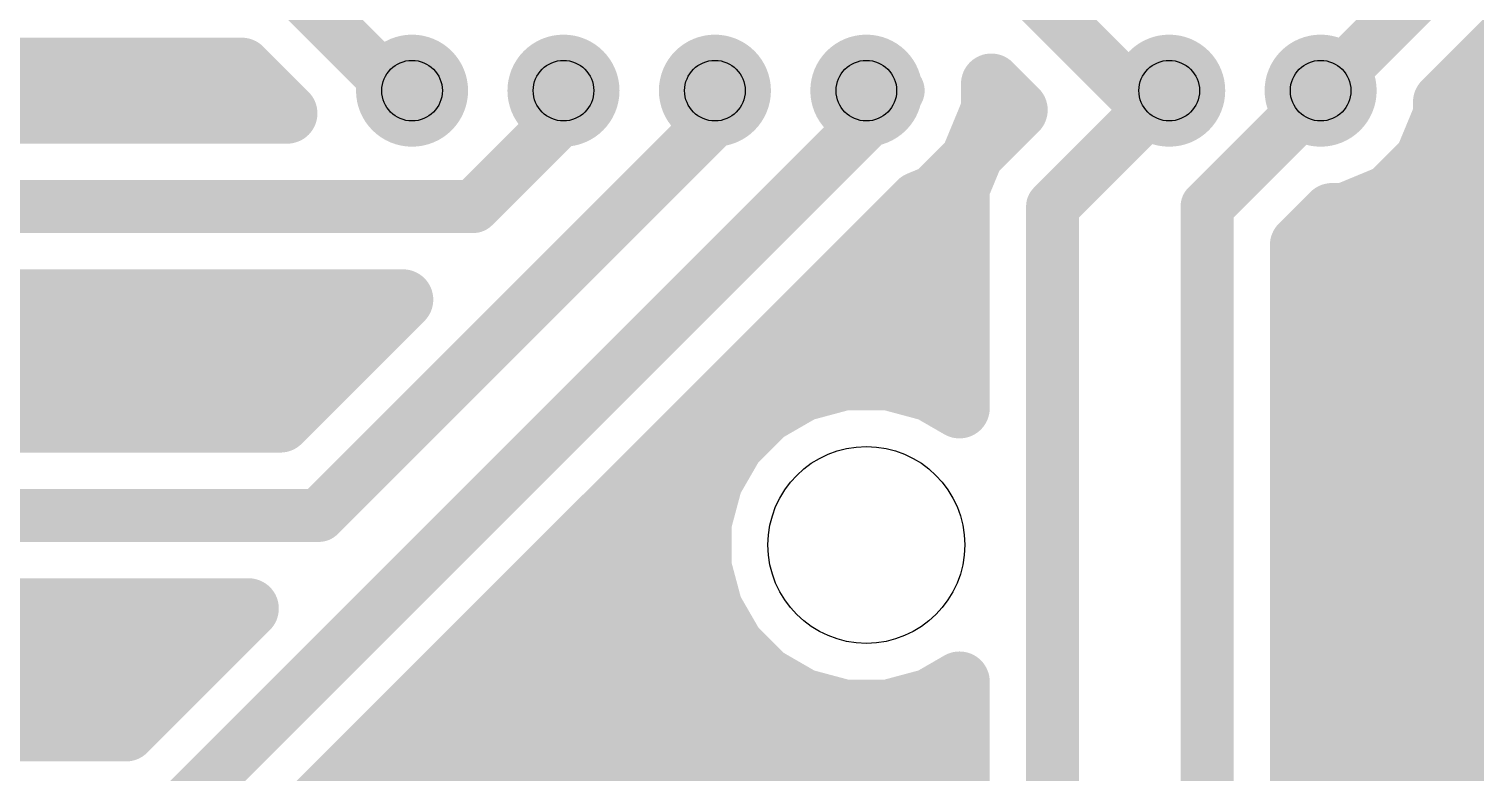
# Model space of a CAD drawing. Extents: x 0 to 108, y 0 to 85.
# Drawn here: x 12.62 to 36.88, y 53.34 to 65.81 of the extents above; entities that cross this region are included whole.
import ezdxf

# ---------------------------------------------------------------- set-up
doc = ezdxf.new("R2010")
doc.units = 0
for name, color, linetype in [('16', 174, 'CONTINUOUS'), ('17', 94, 'CONTINUOUS'), ('20', 178, 'CONTINUOUS'), ('44', 250, 'CONTINUOUS')]:
    doc.layers.add(name, color=color, linetype=linetype)

# ---------------------------------------------------------------- blocks, each defined once
blk = doc.blocks.new('ROUNDP')
at = {"const_width": 0.5}
blk.add_lwpolyline([(0, -0.25, 1), (0, 0.25, 1), (0, -0.25)], format="xyb", dxfattribs=at)

msp = doc.modelspace()

# ---------------------------------------------------------------- linework, layer by layer
at = {"layer": '16'}
for points, const_width in [([(31.0896, 64.77), (23.3172, 72.5424)], 0.889), ([(18.7833, 64.77), (16.8402, 66.7131)], 0.889), ([(34.3281, 64.77), (36.2712, 66.7131)], 0.889), ([(36.3474, 64.5802), (37.5955, 65.8282)], 1.016), ([(1.1176, 65.024), (16.3202, 65.024)], 1.016), ([(5.3461, 65.151), (16.1932, 65.151)], 1.016), ([(16.1932, 65.151), (16.9552, 64.389)], 1.016), ([(36.7912, 65.024), (42.3926, 65.024)], 1.016), ([(28.7655, 64.4593), (28.7655, 64.885)], 1.016), ([(28.7655, 64.885), (29.2043, 64.4461)], 1.016), ([(27.2034, 64.77), (14.8971, 52.4637)], 0.889), ([(24.6126, 64.77), (17.4879, 57.6453)], 0.889), ([(18.7833, 64.77), (19.05, 64.77)], 0.889), ([(22.0218, 64.77), (20.0787, 62.8269)], 0.889), ([(22.0218, 64.77), (21.59, 64.77)], 0.889), ([(24.6126, 64.77), (24.13, 64.77)], 0.889), ([(27.2034, 64.77), (26.67, 64.77)], 0.889), ([(31.7373, 64.77), (29.7942, 62.8269)], 0.889), ([(31.7373, 64.77), (31.0896, 64.77)], 0.889), ([(31.7373, 64.77), (31.75, 64.77)], 0.889), ([(34.3281, 64.77), (32.385, 62.8269)], 0.889), ([(34.3281, 64.77), (34.29, 64.77)], 0.889), ([(47.2821, 64.77), (34.3281, 51.816)], 0.889), ([(36.3474, 64.3608), (36.3474, 64.5802)], 1.016), ([(16.9552, 64.389), (5.3054, 64.389)], 1.016), ([(28.4142, 63.6046), (28.7274, 64.3608)], 1.016), ([(29.2043, 64.4461), (28.4699, 63.7118)], 1.016), ([(28.7274, 64.3673), (28.7655, 64.4593)], 1.016), ([(28.7274, 64.3608), (28.7274, 64.3673)], 1.016), ([(36.0342, 63.6046), (36.3474, 64.3608)], 1.016), ([(28.5813, 64.008), (28.7662, 64.008)], 1.016), ([(36.2013, 64.008), (42.5387, 64.008)], 1.016), ([(27.8354, 63.0258), (28.4142, 63.6046)], 1.016), ([(28.4699, 63.7118), (28.2321, 63.1376)], 1.016), ([(35.4554, 63.0258), (36.0342, 63.6046)], 1.016), ([(28.2321, 63.1376), (28.2321, 59.445)], 1.016), ([(15.782, 51.1394), (27.5502, 62.9077)], 1.016), ([(27.5502, 62.9077), (27.8354, 63.0258)], 1.016), ([(27.7538, 62.992), (28.2321, 62.992)], 1.016), ([(34.6992, 62.7126), (35.4554, 63.0258)], 1.016), ([(35.3738, 62.992), (43.3662, 62.992)], 1.016), ([(20.0787, 62.8269), (5.1816, 62.8269)], 0.889), ([(29.7942, 62.8269), (29.7942, 24.6126)], 0.889), ([(32.385, 62.8269), (32.385, 49.8729)], 0.889), ([(33.9471, 62.1799), (34.4798, 62.7126)], 1.016), ([(34.4798, 62.7126), (34.6992, 62.7126)], 1.016), ([(33.9471, 49.953), (33.9471, 62.1799)], 1.016), ([(26.6185, 61.976), (28.2321, 61.976)], 1.016), ([(33.9471, 61.976), (48.206, 61.976)], 1.016), ([(7.95, 61.2648), (18.8983, 61.2648)], 1.016), ([(18.8983, 61.2648), (16.8409, 59.2074)], 1.016), ([(7.7712, 60.96), (18.5935, 60.96)], 1.016), ([(25.6025, 60.96), (28.2321, 60.96)], 1.016), ([(33.9471, 60.96), (48.0314, 60.96)], 1.016), ([(1.1176, 59.944), (17.5775, 59.944)], 1.016), ([(24.5865, 59.944), (28.2321, 59.944)], 1.016), ([(26.3055, 59.9186), (25.6014, 59.7299)], 1.016), ([(27.0345, 59.9186), (26.3055, 59.9186)], 1.016), ([(27.7386, 59.7299), (27.0345, 59.9186)], 1.016), ([(33.9471, 59.944), (48.206, 59.944)], 1.016), ([(25.6014, 59.7299), (24.97, 59.3654)], 1.016), ([(28.2321, 59.445), (27.7386, 59.7299)], 1.016), ([(16.8409, 59.2074), (5.3538, 59.2074)], 1.016), ([(24.97, 59.3654), (24.4546, 58.85)], 1.016), ([(23.5705, 58.928), (24.5326, 58.928)], 1.016), ([(33.9471, 58.928), (48.9166, 58.928)], 1.016), ([(24.4546, 58.85), (24.0901, 58.2186)], 1.016), ([(24.0901, 58.2186), (23.9014, 57.5145)], 1.016), ([(22.5545, 57.912), (24.0079, 57.912)], 1.016), ([(33.9471, 57.912), (49.2259, 57.912)], 1.016), ([(17.4879, 57.6453), (5.1816, 57.6453)], 0.889), ([(23.9014, 57.5145), (23.9014, 56.7855)], 1.016), ([(21.5385, 56.896), (23.9014, 56.896)], 1.016), ([(23.9014, 56.7855), (24.0901, 56.0814)], 1.016), ([(33.9471, 56.896), (48.2099, 56.896)], 1.016), ([(7.8748, 56.0832), (16.3075, 56.0832)], 1.016), ([(16.3075, 56.0832), (14.2501, 54.0258)], 1.016), ([(24.0901, 56.0814), (24.4546, 55.45)], 1.016), ([(7.6912, 55.88), (16.1043, 55.88)], 1.016), ([(20.5225, 55.88), (24.2063, 55.88)], 1.016), ([(33.9471, 55.88), (47.1992, 55.88)], 1.016), ([(24.4546, 55.45), (24.97, 54.9346)], 1.016), ([(1.1176, 54.864), (15.0883, 54.864)], 1.016), ([(19.5065, 54.864), (25.0923, 54.864)], 1.016), ([(24.97, 54.9346), (25.6014, 54.5701)], 1.016), ([(27.7386, 54.5701), (28.2321, 54.855)], 1.016), ([(28.2321, 54.855), (28.2321, 25.9519)], 1.016), ([(33.9471, 54.864), (46.2031, 54.864)], 1.016), ([(25.6014, 54.5701), (26.3055, 54.3814)], 1.016), ([(27.0345, 54.3814), (27.7386, 54.5701)], 1.016), ([(26.3055, 54.3814), (27.0345, 54.3814)], 1.016), ([(14.2501, 54.0258), (6.9825, 54.0258)], 1.016), ([(18.4905, 53.848), (28.2321, 53.848)], 1.016), ([(33.9471, 53.848), (45.2071, 53.848)], 1.016), ([(17.4745, 52.832), (28.2321, 52.832)], 1.016), ([(33.9471, 52.832), (44.4962, 52.832)], 1.016)]:
    msp.add_lwpolyline(points, dxfattribs=dict(at, const_width=const_width))
for points, const_width in [([(16.3728, 65.3306, 1), (16.0136, 64.9714)], 0.508), ([(16.1932, 64.897, 1), (16.1932, 65.405)], 0.508), ([(16.3202, 64.77, 1), (16.3202, 65.278)], 0.508), ([(36.7912, 65.278, 1), (36.7912, 64.77)], 0.508), ([(29.0195, 64.885, 1), (28.5115, 64.885)], 0.508), ([(28.9451, 65.0646, 1), (28.5859, 64.7054)], 0.508), ([(18.7833, 64.9922, 1), (18.7833, 64.5477)], 0.4445), ([(18.6261, 64.6128, 1), (18.9405, 64.9272)], 0.4445), ([(19.05, 64.5477, 1), (19.05, 64.9922)], 0.4445), ([(21.59, 64.9922, 1), (21.59, 64.5477)], 0.4445), ([(22.179, 64.6128, 1), (21.8646, 64.9272)], 0.4445), ([(22.0218, 64.5477, 1), (22.0218, 64.9922)], 0.4445), ([(24.13, 64.9922, 1), (24.13, 64.5477)], 0.4445), ([(24.7698, 64.6128, 1), (24.4554, 64.9272)], 0.4445), ([(24.6126, 64.5477, 1), (24.6126, 64.9922)], 0.4445), ([(26.67, 64.9922, 1), (26.67, 64.5477)], 0.4445), ([(27.3606, 64.6128, 1), (27.0462, 64.9272)], 0.4445), ([(27.2034, 64.5477, 1), (27.2034, 64.9922)], 0.4445), ([(31.0896, 64.9922, 1), (31.0896, 64.5477)], 0.4445), ([(30.9324, 64.6128, 1), (31.2468, 64.9272)], 0.4445), ([(31.7373, 64.9922, 1), (31.7373, 64.5477)], 0.4445), ([(31.8945, 64.6128, 1), (31.5801, 64.9272)], 0.4445), ([(31.7373, 64.5477, 1), (31.7373, 64.9922)], 0.4445), ([(31.75, 64.5477, 1), (31.75, 64.9922)], 0.4445), ([(34.29, 64.9922, 1), (34.29, 64.5477)], 0.4445), ([(34.1709, 64.9272, 1), (34.4853, 64.6128)], 0.4445), ([(34.4853, 64.6128, 1), (34.1709, 64.9272)], 0.4445), ([(34.3281, 64.5477, 1), (34.3281, 64.9922)], 0.4445), ([(36.6014, 64.5802, 1), (36.0934, 64.5802)], 0.508), ([(36.1678, 64.7598, 1), (36.527, 64.4006)], 0.508), ([(16.7756, 64.2094, 1), (17.1348, 64.5686)], 0.508), ([(16.9552, 64.135, 1), (16.9552, 64.643)], 0.508), ([(28.9814, 64.3673, 1), (28.4734, 64.3673)], 0.508), ([(28.9621, 64.2636, 1), (28.4927, 64.458)], 0.508), ([(29.0002, 64.3621, 1), (28.5308, 64.5565)], 0.508), ([(29.3839, 64.2665, 1), (29.0247, 64.6258)], 0.508), ([(29.0247, 64.2665, 1), (29.3839, 64.6258)], 0.508), ([(36.5821, 64.2636, 1), (36.1127, 64.458)], 0.508), ([(28.4927, 64.4645, 1), (28.9621, 64.2701)], 0.508), ([(28.4734, 64.3608, 1), (28.9814, 64.3608)], 0.508), ([(28.5115, 64.4593, 1), (29.0195, 64.4593)], 0.508), ([(36.0934, 64.3608, 1), (36.6014, 64.3608)], 0.508), ([(28.5813, 64.262, 1), (28.5813, 63.754)], 0.508), ([(28.7662, 63.754, 1), (28.7662, 64.262)], 0.508), ([(36.2013, 64.262, 1), (36.2013, 63.754)], 0.508), ([(28.2903, 63.8914, 1), (28.6495, 63.5322)], 0.508), ([(28.5938, 63.425, 1), (28.2346, 63.7842)], 0.508), ([(28.7046, 63.6146, 1), (28.2353, 63.809)], 0.508), ([(36.2138, 63.425, 1), (35.8546, 63.7842)], 0.508), ([(28.1795, 63.7018, 1), (28.6488, 63.5074)], 0.508), ([(35.7995, 63.7018, 1), (36.2688, 63.5074)], 0.508), ([(28.4861, 63.1376, 1), (27.9781, 63.1376)], 0.508), ([(27.453, 63.1424, 1), (27.6474, 62.673)], 0.508), ([(27.7298, 62.7281, 1), (27.3706, 63.0873)], 0.508), ([(27.7538, 63.246, 1), (27.7538, 62.738)], 0.508), ([(27.6558, 63.2054, 1), (28.015, 62.8462)], 0.508), ([(27.9326, 62.7912, 1), (27.7382, 63.2605)], 0.508), ([(27.9974, 63.2348, 1), (28.4668, 63.0404)], 0.508), ([(28.2321, 62.738, 1), (28.2321, 63.246)], 0.508), ([(35.3738, 63.246, 1), (35.3738, 62.738)], 0.508), ([(35.2758, 63.2054, 1), (35.635, 62.8462)], 0.508), ([(35.5526, 62.7912, 1), (35.3582, 63.2605)], 0.508), ([(19.9215, 62.9841, 1), (20.2359, 62.6697)], 0.4445), ([(20.0787, 62.6046, 1), (20.0787, 63.0492)], 0.4445), ([(29.637, 62.9841, 1), (29.9514, 62.6697)], 0.4445), ([(30.0164, 62.8269, 1), (29.572, 62.8269)], 0.4445), ([(32.2278, 62.9841, 1), (32.5422, 62.6697)], 0.4445), ([(32.6073, 62.8269, 1), (32.1627, 62.8269)], 0.4445), ([(34.4798, 62.9666, 1), (34.4798, 62.4586)], 0.508), ([(34.6594, 62.533, 1), (34.3002, 62.8922)], 0.508), ([(34.602, 62.9473, 1), (34.7964, 62.4779)], 0.508), ([(34.6992, 62.4586, 1), (34.6992, 62.9666)], 0.508), ([(34.2011, 62.1799, 1), (33.6931, 62.1799)], 0.508), ([(33.7675, 62.3595, 1), (34.1267, 62.0003)], 0.508), ([(26.6185, 62.23, 1), (26.6185, 61.722)], 0.508), ([(28.2321, 61.722, 1), (28.2321, 62.23)], 0.508), ([(33.9471, 62.23, 1), (33.9471, 61.722)], 0.508), ([(19.0779, 61.0852, 1), (18.7187, 61.4444)], 0.508), ([(18.8983, 61.0108, 1), (18.8983, 61.5188)], 0.508), ([(18.5935, 60.706, 1), (18.5935, 61.214)], 0.508), ([(25.6025, 61.214, 1), (25.6025, 60.706)], 0.508), ([(28.2321, 60.706, 1), (28.2321, 61.214)], 0.508), ([(33.9471, 61.214, 1), (33.9471, 60.706)], 0.508), ([(17.5775, 59.69, 1), (17.5775, 60.198)], 0.508), ([(24.5865, 60.198, 1), (24.5865, 59.69)], 0.508), ([(26.3055, 60.1726, 1), (26.3055, 59.6646)], 0.508), ([(26.3712, 59.6733, 1), (26.2398, 60.1639)], 0.508), ([(27.1002, 60.1639, 1), (26.9688, 59.6733)], 0.508), ([(27.0345, 59.6646, 1), (27.0345, 60.1726)], 0.508), ([(28.2321, 59.69, 1), (28.2321, 60.198)], 0.508), ([(33.9471, 60.198, 1), (33.9471, 59.69)], 0.508), ([(25.5356, 59.9753, 1), (25.6671, 59.4846)], 0.508), ([(25.7284, 59.51, 1), (25.4744, 59.9499)], 0.508), ([(27.8656, 59.9499, 1), (27.6116, 59.51)], 0.508), ([(27.6729, 59.4846, 1), (27.8044, 59.9753)], 0.508), ([(28.1051, 59.225, 1), (28.3591, 59.665)], 0.508), ([(16.8409, 58.9534, 1), (16.8409, 59.4614)], 0.508), ([(24.843, 59.5854, 1), (25.097, 59.1455)], 0.508), ([(25.1496, 59.1858, 1), (24.7904, 59.545)], 0.508), ([(27.9781, 59.445, 1), (28.4861, 59.445)], 0.508), ([(16.6613, 59.387, 1), (17.0205, 59.0278)], 0.508), ([(23.5705, 59.182, 1), (23.5705, 58.674)], 0.508), ([(24.5326, 58.674, 1), (24.5326, 59.182)], 0.508), ([(33.9471, 59.182, 1), (33.9471, 58.674)], 0.508), ([(24.275, 59.0296, 1), (24.6342, 58.6704)], 0.508), ([(24.6745, 58.723, 1), (24.2346, 58.977)], 0.508), ([(24.3354, 58.1529, 1), (23.8447, 58.2844)], 0.508), ([(23.8701, 58.3456, 1), (24.31, 58.0916)], 0.508), ([(22.5545, 58.166, 1), (22.5545, 57.658)], 0.508), ([(24.0079, 57.658, 1), (24.0079, 58.166)], 0.508), ([(33.9471, 58.166, 1), (33.9471, 57.658)], 0.508), ([(17.3307, 57.8025, 1), (17.6451, 57.4881)], 0.4445), ([(17.4879, 57.4231, 1), (17.4879, 57.8676)], 0.4445), ([(24.1554, 57.5145, 1), (23.6474, 57.5145)], 0.508), ([(23.6561, 57.5802, 1), (24.1467, 57.4488)], 0.508), ([(21.5385, 57.15, 1), (21.5385, 56.642)], 0.508), ([(24.1467, 56.8512, 1), (23.6561, 56.7198)], 0.508), ([(23.9014, 56.642, 1), (23.9014, 57.15)], 0.508), ([(33.9471, 57.15, 1), (33.9471, 56.642)], 0.508), ([(23.6474, 56.7855, 1), (24.1554, 56.7855)], 0.508), ([(16.4871, 55.9036, 1), (16.1279, 56.2628)], 0.508), ([(16.3075, 55.8292, 1), (16.3075, 56.3372)], 0.508), ([(24.31, 56.2084, 1), (23.8701, 55.9544)], 0.508), ([(16.1043, 55.626, 1), (16.1043, 56.134)], 0.508), ([(20.5225, 56.134, 1), (20.5225, 55.626)], 0.508), ([(23.8447, 56.0156, 1), (24.3354, 56.1471)], 0.508), ([(24.2063, 55.626, 1), (24.2063, 56.134)], 0.508), ([(33.9471, 56.134, 1), (33.9471, 55.626)], 0.508), ([(24.6342, 55.6296, 1), (24.275, 55.2704)], 0.508), ([(24.2346, 55.323, 1), (24.6745, 55.577)], 0.508), ([(15.0883, 54.61, 1), (15.0883, 55.118)], 0.508), ([(19.5065, 55.118, 1), (19.5065, 54.61)], 0.508), ([(25.097, 55.1545, 1), (24.843, 54.7146)], 0.508), ([(24.7904, 54.755, 1), (25.1496, 55.1142)], 0.508), ([(25.0923, 54.61, 1), (25.0923, 55.118)], 0.508), ([(28.4861, 54.855, 1), (27.9781, 54.855)], 0.508), ([(28.3591, 54.635, 1), (28.1051, 55.0749)], 0.508), ([(33.9471, 55.118, 1), (33.9471, 54.61)], 0.508), ([(25.6671, 54.8154, 1), (25.5356, 54.3247)], 0.508), ([(27.8044, 54.3247, 1), (27.6729, 54.8154)], 0.508), ([(25.4744, 54.3501, 1), (25.7284, 54.79)], 0.508), ([(26.3055, 54.6354, 1), (26.3055, 54.1274)], 0.508), ([(26.2398, 54.1361, 1), (26.3712, 54.6267)], 0.508), ([(26.9688, 54.6267, 1), (27.1002, 54.1361)], 0.508), ([(27.0345, 54.1274, 1), (27.0345, 54.6354)], 0.508), ([(27.6116, 54.79, 1), (27.8656, 54.3501)], 0.508), ([(14.0705, 54.2054, 1), (14.4297, 53.8462)], 0.508), ([(14.2501, 53.7718, 1), (14.2501, 54.2798)], 0.508), ([(18.4905, 54.102, 1), (18.4905, 53.594)], 0.508), ([(28.2321, 53.594, 1), (28.2321, 54.102)], 0.508), ([(33.9471, 54.102, 1), (33.9471, 53.594)], 0.508)]:
    msp.add_lwpolyline(points, format="xyb", dxfattribs=dict(at, const_width=const_width))
at = {"layer": '20'}
msp.add_circle((26.67, 57.15), 1.651, dxfattribs=at)
at = {"layer": '44'}
for centre in [(19.05, 64.77), (21.59, 64.77), (24.13, 64.77), (26.67, 64.77), (31.75, 64.77), (34.29, 64.77)]:
    msp.add_circle(centre, 0.508, dxfattribs=at)

# ---------------------------------------------------------------- block references
at = {"layer": '17', "xscale": 1.8796, "yscale": 1.8796}
for p in [(19.05, 64.77), (21.59, 64.77), (24.13, 64.77), (26.67, 64.77), (31.75, 64.77), (34.29, 64.77)]:
    msp.add_blockref('ROUNDP', p, dxfattribs=at)

doc.saveas('drawing.dxf')
